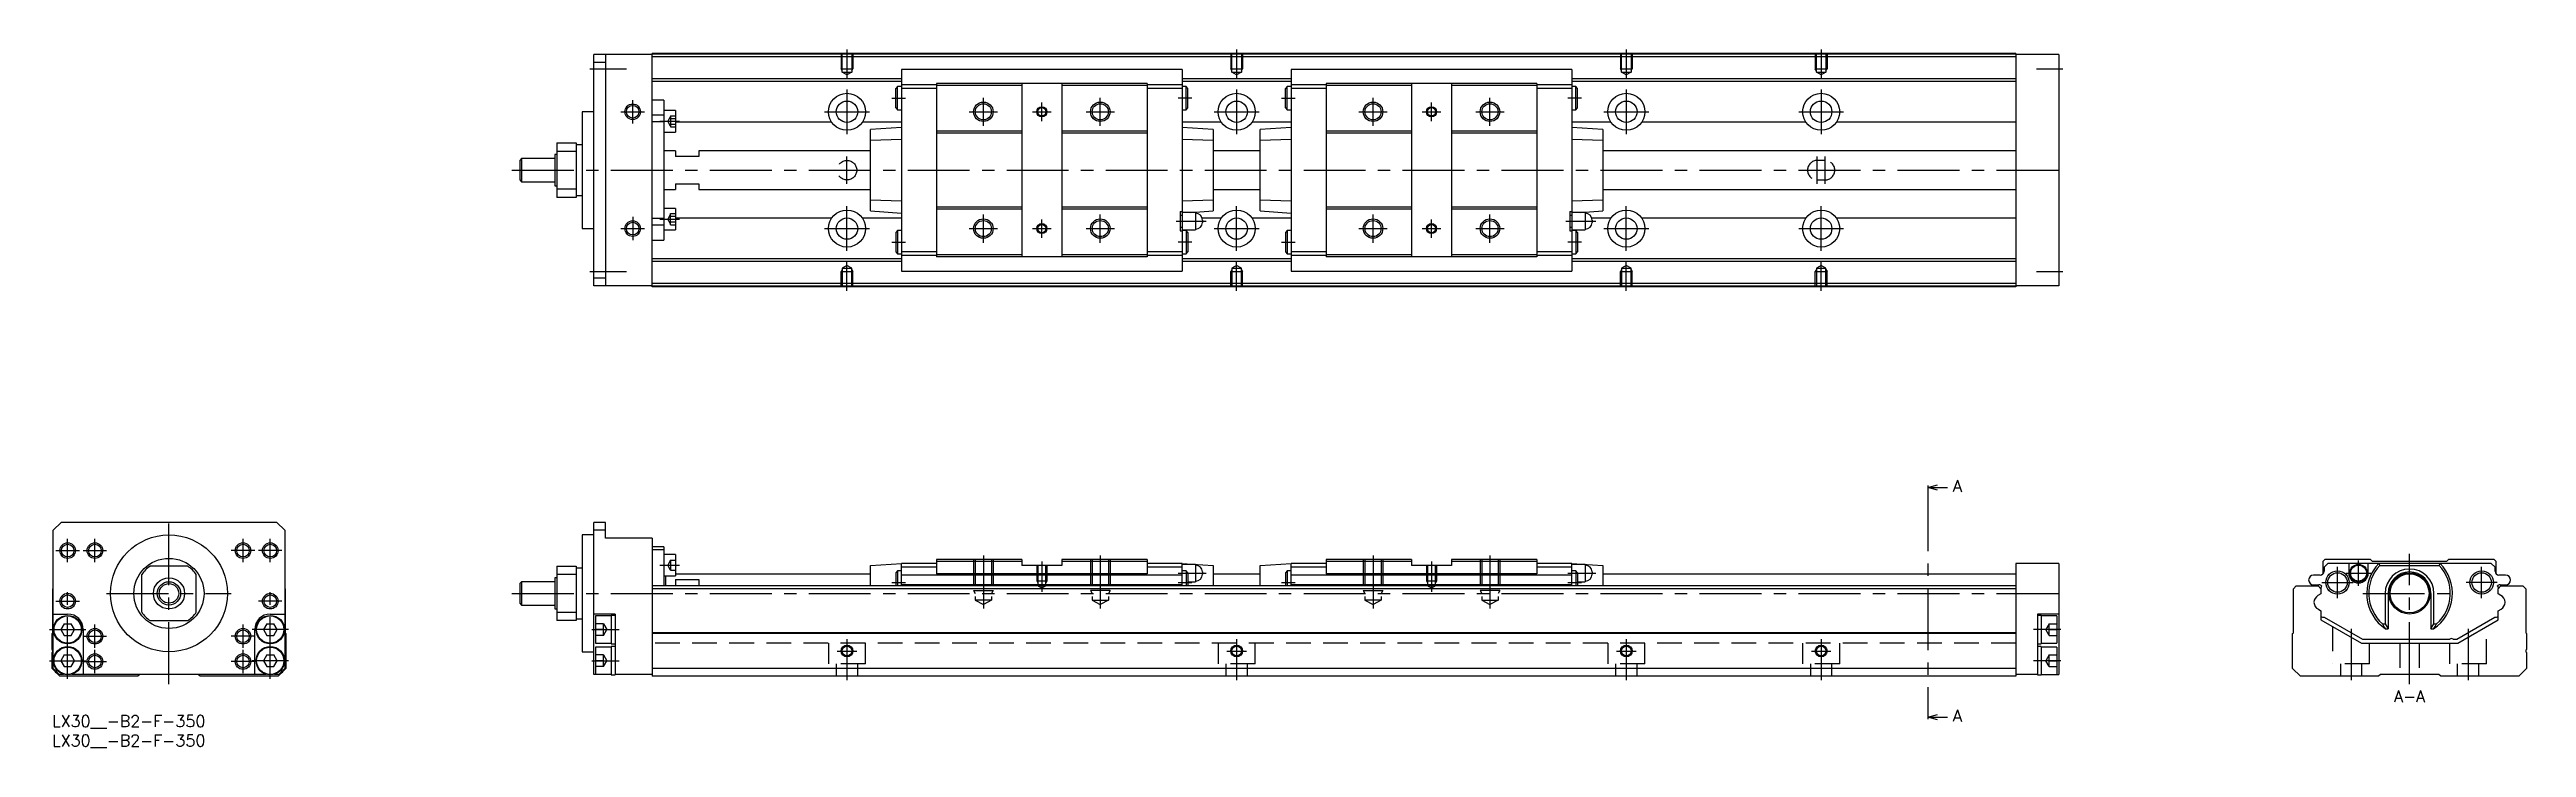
# Model space of a CAD drawing. Extents: x -1 to 635, y -8 to 171.
import ezdxf

# ---------------------------------------------------------------- set-up
doc = ezdxf.new("R2010")
doc.units = 0
doc.header["$LTSCALE"] = 0.5
doc.linetypes.add('CENTER', pattern=[50.8, 31.75, -6.35, 6.35, -6.35])
doc.linetypes.add('DASHED', pattern=[19.05, 12.7, -6.35])
for name, color, linetype in [('MSM_CENTER', 1, 'CENTER'), ('MSM_CONTINUOUS', 7, 'CONTINUOUS'), ('MSM_DASHED', 4, 'DASHED'), ('MSM_NARROW', 5, 'CONTINUOUS'), ('MSM_PART_NUMBER', 7, 'CONTINUOUS')]:
    doc.layers.add(name, color=color, linetype=linetype)
doc.styles.get("Standard").update_dxf_attribs({"font": 'txt.shx', "height": 3, "bigfont": 'bigfont.shx'})

# ---------------------------------------------------------------- blocks, each defined once
blk = doc.blocks.new('*U2')
at = {"layer": 'MSM_PART_NUMBER'}
blk.add_text('LX30__-B2-F-350', height=3, dxfattribs=at).set_placement((0, -3))
blk = doc.blocks.new('*U3')
at = {"layer": 'MSM_PART_NUMBER'}
blk.add_text('LX30__-B2-F-350', height=3, dxfattribs=at).set_placement((0, -8))

msp = doc.modelspace()

# ---------------------------------------------------------------- linework, layer by layer
at = {"layer": 'MSM_CENTER'}
for p, q in [((138, 166), (147.4, 166)), ((204, 171), (204, 163.49)), ((304, 171), (304, 163.49)), ((404, 171), (404, 163.49)), ((454, 171), (454, 163.49)), ((509.25, 166), (516, 166)), ((204, 160.75), (204, 149.25)), ((304, 160.75), (304, 149.25)), ((404, 160.75), (404, 149.25)), ((454, 160.75), (454, 149.25)), ((146, 155), (152, 155)), ((149, 152), (149, 158)), ((198.25, 155), (209.75, 155)), ((215.5, 158.5), (219, 158.5)), ((235.37, 155), (242.62, 155)), ((239, 151.37), (239, 158.62)), ((251.63, 155), (256.36, 155)), ((254, 152.63), (254, 157.36)), ((265.37, 155), (272.62, 155)), ((269, 151.37), (269, 158.62)), ((292.5, 158.5), (289, 158.5)), ((298.25, 155), (309.75, 155)), ((315.5, 158.5), (319, 158.5)), ((335.37, 155), (342.62, 155)), ((339, 151.37), (339, 158.62)), ((351.63, 155), (356.36, 155)), ((354, 152.63), (354, 157.36)), ((365.37, 155), (372.62, 155)), ((369, 151.37), (369, 158.62)), ((392.5, 158.5), (389, 158.5)), ((398.25, 155), (409.75, 155)), ((448.25, 155), (459.75, 155)), ((156, 152.55), (161, 152.55)), ((118, 140), (517, 140)), ((204, 136.5), (204, 143.5)), ((453, 136.5), (453, 143.5)), ((455, 136.5), (455, 143.5)), ((149, 128), (149, 122)), ((156, 127.44), (161, 127.44)), ((204, 119.25), (204, 130.75)), ((239, 121.37), (239, 128.62)), ((254, 122.63), (254, 127.36)), ((269, 121.37), (269, 128.62)), ((304, 119.25), (304, 130.75)), ((339, 121.37), (339, 128.62)), ((354, 122.63), (354, 127.36)), ((369, 121.37), (369, 128.62)), ((404, 119.25), (404, 130.75)), ((454, 119.25), (454, 130.75)), ((146, 125), (152, 125)), ((198.25, 125), (209.75, 125)), ((215.5, 121.5), (219, 121.5)), ((235.37, 125), (242.62, 125)), ((251.63, 125), (256.36, 125)), ((265.37, 125), (272.62, 125)), ((288.5, 126.9), (296.2, 126.9)), ((292.5, 121.5), (289, 121.5)), ((298.25, 125), (309.75, 125)), ((315.5, 121.5), (319, 121.5)), ((335.37, 125), (342.62, 125)), ((351.63, 125), (356.36, 125)), ((365.37, 125), (372.62, 125)), ((388.5, 126.9), (396.2, 126.9)), ((392.5, 121.5), (389, 121.5)), ((398.25, 125), (409.75, 125)), ((448.25, 125), (459.75, 125)), ((204, 109), (204, 116.51)), ((304, 109), (304, 116.51)), ((404, 109), (404, 116.51)), ((454, 109), (454, 116.51)), ((138, 114), (147.4, 114)), ((509.25, 114), (516, 114)), ((481.37, 58), (481.37, 0)), ((30, 8), (30, 51.5)), ((4, 39.3), (4, 45.3)), ((11, 39.3), (11, 45.3)), ((49, 39.3), (49, 45.3)), ((56, 39.3), (56, 45.3)), ((1, 42.3), (7, 42.3)), ((8, 42.3), (14, 42.3)), ((52, 42.3), (46, 42.3)), ((59, 42.3), (53, 42.3)), ((156, 38.55), (161, 38.55)), ((239, 41), (239, 27.41)), ((254, 39.5), (254, 31.69)), ((269, 41), (269, 27.41)), ((339, 41), (339, 27.41)), ((354, 39.5), (354, 31.69)), ((369, 41), (369, 27.41)), ((591.9, 33.25), (591.9, 39.75)), ((605, 8), (605, 41.5)), ((4, 9.35), (4, 32.3)), ((56, 9.35), (56, 32.3)), ((215.5, 34.1), (219, 34.1)), ((289, 36.5), (296.2, 36.5)), ((289, 34.1), (292.5, 34.1)), ((315.5, 34.1), (319, 34.1)), ((389, 36.5), (396.2, 36.5)), ((389, 34.1), (392.5, 34.1)), ((582.5, 34.1), (590.5, 34.1)), ((586.5, 30.1), (586.5, 38.1)), ((588.65, 36.5), (595.15, 36.5)), ((627.5, 34.1), (619.5, 34.1)), ((623.5, 30.1), (623.5, 38.1)), ((1, 29.3), (7, 29.3)), ((14, 31.3), (46, 31.3)), ((59, 29.3), (53, 29.3)), ((118, 31.3), (517, 31.3)), ((593, 31.3), (617, 31.3)), ((-0.65, 22), (8.65, 22)), ((8, 20.3), (14, 20.3)), ((11, 17.3), (11, 23.3)), ((52, 20.3), (46, 20.3)), ((49, 17.3), (49, 23.3)), ((60.65, 22), (51.35, 22)), ((138.5, 22), (145.5, 22)), ((204, 19.5), (204, 9)), ((304, 19.5), (304, 9)), ((404, 19.5), (404, 9)), ((454, 19.5), (454, 9)), ((515.5, 22), (508.5, 22)), ((590, 22.18), (590, 9)), ((620, 22.18), (620, 9)), ((-0.65, 14), (8.65, 14)), ((8, 13.8), (14, 13.8)), ((11, 10.8), (11, 16.8)), ((52, 13.8), (46, 13.8)), ((49, 10.8), (49, 16.8)), ((60.65, 14), (51.35, 14)), ((138.5, 14), (145.5, 14)), ((201.5, 16.5), (206.5, 16.5)), ((301.5, 16.5), (306.5, 16.5)), ((401.5, 16.5), (406.5, 16.5)), ((451.5, 16.5), (456.5, 16.5)), ((515.5, 14), (508.5, 14))]:
    msp.add_line(p, q, dxfattribs=at)
at = {"layer": 'MSM_CONTINUOUS'}
for p, q in [((154, 169.7), (139, 169.7)), ((139, 110.3), (139, 169.7)), ((142, 167.7), (139, 167.7)), ((142, 169.7), (142, 110.3)), ((504, 170), (154, 170)), ((154, 110), (154, 170)), ((504, 169.8), (154, 169.8)), ((504, 169.1), (154, 169.1)), ((290, 165.9), (218, 165.9)), ((218, 165.9), (218, 114.1)), ((290, 165.9), (290, 114.1)), ((390, 165.9), (318, 165.9)), ((318, 165.9), (318, 114.1)), ((390, 165.9), (390, 114.1)), ((504, 170), (504, 110)), ((515, 169.7), (504, 169.7)), ((515, 169.7), (515, 110.3)), ((218, 163.45), (154, 163.45)), ((218, 162.75), (154, 162.75)), ((217, 161.5), (216.5, 161)), ((216.5, 156), (216.5, 161)), ((218, 161.5), (217, 161.5)), ((217, 155.5), (217, 161.5)), ((227, 161.95), (218, 161.95)), ((227, 160.95), (218, 160.95)), ((281, 162.25), (227, 162.25)), ((227, 162.25), (227, 117.75)), ((248.9, 161.75), (227, 161.75)), ((248.9, 162.25), (248.9, 117.75)), ((259.1, 162.25), (259.1, 117.75)), ((281, 161.75), (259.1, 161.75)), ((281, 162.25), (281, 117.75)), ((290, 161.95), (281, 161.95)), ((290, 160.95), (281, 160.95)), ((318, 163.45), (290, 163.45)), ((318, 162.75), (290, 162.75)), ((291, 161.5), (290, 161.5)), ((291.5, 161), (291, 161.5)), ((291, 155.5), (291, 161.5)), ((291.5, 156), (291.5, 161)), ((317, 161.5), (316.5, 161)), ((316.5, 156), (316.5, 161)), ((318, 161.5), (317, 161.5)), ((317, 155.5), (317, 161.5)), ((327, 161.95), (318, 161.95)), ((327, 160.95), (318, 160.95)), ((381, 162.25), (327, 162.25)), ((327, 162.25), (327, 117.75)), ((348.9, 161.75), (327, 161.75)), ((348.9, 162.25), (348.9, 117.75)), ((359.1, 162.25), (359.1, 117.75)), ((381, 161.75), (359.1, 161.75)), ((381, 162.25), (381, 117.75)), ((390, 161.95), (381, 161.95)), ((390, 160.95), (381, 160.95)), ((504, 163.45), (390, 163.45)), ((504, 162.75), (390, 162.75)), ((391, 161.5), (390, 161.5)), ((391.5, 161), (391, 161.5)), ((391, 155.5), (391, 161.5)), ((391.5, 156), (391.5, 161)), ((136, 155), (136, 125)), ((139, 155), (136, 155)), ((157, 158), (154, 158)), ((157, 154.13), (154, 154.13)), ((157, 158), (157, 122)), ((160, 155.3), (157, 155.3)), ((160, 155.3), (160, 149.8)), ((216.5, 156), (217, 155.5)), ((217, 155.5), (218, 155.5)), ((290, 155.5), (291, 155.5)), ((291, 155.5), (291.5, 156)), ((316.5, 156), (317, 155.5)), ((317, 155.5), (318, 155.5)), ((390, 155.5), (391, 155.5)), ((391, 155.5), (391.5, 156)), ((129.5, 147), (134.5, 147)), ((129.5, 147), (129.5, 133)), ((134.5, 147), (134.5, 133)), ((136, 146.5), (134.5, 146.5)), ((157, 152.38), (154, 152.38)), ((157, 149.8), (160, 149.8)), ((200.05, 152.36), (160, 152.36)), ((218, 152.36), (207.95, 152.36)), ((218, 151), (210, 150.47)), ((210, 129.53), (210, 150.47)), ((218, 147.86), (210, 147.6)), ((248.9, 150), (227, 150)), ((248.9, 149.5), (227, 149.5)), ((281, 150), (259.1, 150)), ((281, 149.5), (259.1, 149.5)), ((300.05, 152.36), (290, 152.36)), ((298, 150.47), (290, 151)), ((298, 147.6), (290, 147.86)), ((298, 150.47), (298, 129.53)), ((318, 152.36), (307.95, 152.36)), ((318, 151), (310, 150.47)), ((310, 129.53), (310, 150.47)), ((318, 147.86), (310, 147.6)), ((348.9, 150), (327, 150)), ((348.9, 149.5), (327, 149.5)), ((381, 150), (359.1, 150)), ((381, 149.5), (359.1, 149.5)), ((400.05, 152.36), (390, 152.36)), ((398, 150.47), (390, 151)), ((398, 147.6), (390, 147.86)), ((398, 150.47), (398, 129.53)), ((450.05, 152.36), (407.95, 152.36)), ((504, 152.36), (457.95, 152.36)), ((120.5, 143), (120, 142.5)), ((120, 142.5), (120, 137.5)), ((120.5, 143), (120.5, 137)), ((129, 143), (120.5, 143)), ((129, 144), (129, 136)), ((129.5, 144), (129, 144)), ((134.5, 144.82), (129.5, 144.82)), ((160, 145), (157, 145)), ((160, 145), (160, 143.5)), ((166, 143.5), (160, 143.5)), ((166, 145), (166, 143.5)), ((210, 145), (166, 145)), ((310, 145), (298, 145)), ((504, 145), (398, 145)), ((120, 137.5), (120.5, 137)), ((120.5, 137), (129, 137)), ((129, 136), (129.5, 136)), ((129.5, 135.18), (134.5, 135.18)), ((134.5, 133.5), (136, 133.5)), ((157, 135), (160, 135)), ((160, 136.5), (166, 136.5)), ((160, 136.5), (160, 135)), ((166, 136.5), (166, 135)), ((166, 135), (210, 135)), ((298, 135), (310, 135)), ((398, 135), (504, 135)), ((134.5, 133), (129.5, 133)), ((157, 127.62), (154, 127.62)), ((160, 130.19), (157, 130.19)), ((160, 130.19), (160, 124.69)), ((200.05, 127.64), (160, 127.64)), ((218, 127.64), (207.95, 127.64)), ((210, 132.4), (218, 132.14)), ((210, 129.53), (218, 129)), ((248.9, 130.5), (227, 130.5)), ((248.9, 130), (227, 130)), ((281, 130.5), (259.1, 130.5)), ((281, 130), (259.1, 130)), ((289.5, 129.4), (289.5, 124.4)), ((289.5, 129.4), (290, 129.4)), ((290, 128.4), (289.5, 128.4)), ((290, 132.14), (298, 132.4)), ((293.45, 129.15), (290, 129.15)), ((292.26, 129.15), (298, 129.53)), ((293.45, 129.15), (293.45, 124.65)), ((300.05, 127.64), (295.14, 127.64)), ((295.2, 127.2), (295.2, 126.6)), ((318, 127.64), (307.95, 127.64)), ((310, 132.4), (318, 132.14)), ((310, 129.53), (318, 129)), ((348.9, 130.5), (327, 130.5)), ((348.9, 130), (327, 130)), ((381, 130.5), (359.1, 130.5)), ((381, 130), (359.1, 130)), ((389.5, 129.4), (389.5, 124.4)), ((389.5, 129.4), (390, 129.4)), ((390, 128.4), (389.5, 128.4)), ((390, 132.14), (398, 132.4)), ((393.45, 129.15), (390, 129.15)), ((392.26, 129.15), (398, 129.53)), ((393.45, 129.15), (393.45, 124.65)), ((400.05, 127.64), (395.14, 127.64)), ((395.2, 127.2), (395.2, 126.6)), ((450.05, 127.64), (407.95, 127.64)), ((504, 127.64), (457.95, 127.64)), ((136, 125), (139, 125)), ((157, 125.87), (154, 125.87)), ((154, 122), (157, 122)), ((157, 124.69), (160, 124.69)), ((217, 124.5), (216.5, 124)), ((216.5, 124), (216.5, 119)), ((217, 124.5), (217, 118.5)), ((218, 124.5), (217, 124.5)), ((289.5, 125.4), (290, 125.4)), ((289.5, 124.4), (290, 124.4)), ((290, 124.65), (293.45, 124.65)), ((291, 124.5), (290, 124.5)), ((291, 124.5), (291, 118.5)), ((291.5, 124), (291, 124.5)), ((291.5, 124), (291.5, 119)), ((317, 124.5), (316.5, 124)), ((316.5, 124), (316.5, 119)), ((317, 124.5), (317, 118.5)), ((318, 124.5), (317, 124.5)), ((389.5, 125.4), (390, 125.4)), ((389.5, 124.4), (390, 124.4)), ((390, 124.65), (393.45, 124.65)), ((391, 124.5), (390, 124.5)), ((391, 124.5), (391, 118.5)), ((391.5, 124), (391, 124.5)), ((391.5, 124), (391.5, 119)), ((218, 117.25), (154, 117.25)), ((218, 116.55), (154, 116.55)), ((216.5, 119), (217, 118.5)), ((217, 118.5), (218, 118.5)), ((227, 119.05), (218, 119.05)), ((227, 118.05), (218, 118.05)), ((248.9, 118.25), (227, 118.25)), ((281, 117.75), (227, 117.75)), ((281, 118.25), (259.1, 118.25)), ((290, 119.05), (281, 119.05)), ((290, 118.05), (281, 118.05)), ((290, 118.5), (291, 118.5)), ((318, 117.25), (290, 117.25)), ((318, 116.55), (290, 116.55)), ((291, 118.5), (291.5, 119)), ((316.5, 119), (317, 118.5)), ((317, 118.5), (318, 118.5)), ((327, 119.05), (318, 119.05)), ((327, 118.05), (318, 118.05)), ((348.9, 118.25), (327, 118.25)), ((381, 117.75), (327, 117.75)), ((381, 118.25), (359.1, 118.25)), ((390, 119.05), (381, 119.05)), ((390, 118.05), (381, 118.05)), ((390, 118.5), (391, 118.5)), ((504, 117.25), (390, 117.25)), ((504, 116.55), (390, 116.55)), ((391, 118.5), (391.5, 119)), ((142, 112.3), (139, 112.3)), ((154, 110.3), (139, 110.3)), ((504, 110.9), (154, 110.9)), ((504, 110.2), (154, 110.2)), ((504, 110), (154, 110)), ((218, 114.1), (290, 114.1)), ((318, 114.1), (390, 114.1)), ((515, 110.3), (504, 110.3)), ((481.37, 58.5), (483.88, 59.17)), ((481.37, 59), (481.37, 58)), ((483.88, 57.83), (481.37, 58.5)), ((481.37, 58.5), (486.38, 58.5)), ((2.3, 49.5), (0.3, 47.5)), ((0.3, 12), (0.3, 47.5)), ((57.7, 49.5), (2.3, 49.5)), ((59.7, 47.5), (57.7, 49.5)), ((59.7, 47.5), (59.7, 12)), ((139, 46.3), (136, 46.3)), ((136, 46.3), (136, 16.3)), ((139, 10.5), (139, 49.5)), ((142, 49.5), (139, 49.5)), ((142, 47.5), (139, 47.5)), ((142, 45.5), (142, 49.5)), ((154, 45.5), (142, 45.5)), ((154, 45.5), (154, 10)), ((34.82, 38.3), (25.18, 38.3)), ((129.5, 38.3), (134.5, 38.3)), ((129.5, 38.3), (129.5, 24.3)), ((134.5, 38.3), (134.5, 24.3)), ((157, 43.3), (154, 43.3)), ((157, 42.45), (154, 42.45)), ((157, 43.3), (157, 33.2)), ((160, 41.3), (157, 41.3)), ((160, 41.3), (160, 35.8)), ((210, 38.5), (218, 39)), ((210, 33.2), (210, 38.5)), ((227, 39), (218, 39)), ((218, 33.2), (218, 39)), ((227, 40), (227, 36.29)), ((248.9, 40), (227, 40)), ((248.9, 39.5), (227, 39.5)), ((248.9, 40), (248.9, 38.5)), ((259.1, 38.5), (248.9, 38.5)), ((281, 40), (259.1, 40)), ((259.1, 40), (259.1, 38.5)), ((281, 39.5), (259.1, 39.5)), ((281, 40), (281, 36.29)), ((290, 39), (281, 39)), ((290, 39), (298, 38.5)), ((290, 33.2), (290, 39)), ((293.45, 38.75), (290, 38.75)), ((293.45, 38.75), (293.45, 34.25)), ((298, 38.5), (298, 33.2)), ((310, 38.5), (318, 39)), ((310, 33.2), (310, 38.5)), ((327, 39), (318, 39)), ((318, 33.2), (318, 39)), ((327, 40), (327, 36.29)), ((348.9, 40), (327, 40)), ((348.9, 39.5), (327, 39.5)), ((348.9, 40), (348.9, 38.5)), ((359.1, 38.5), (348.9, 38.5)), ((381, 40), (359.1, 40)), ((359.1, 40), (359.1, 38.5)), ((381, 39.5), (359.1, 39.5)), ((381, 40), (381, 36.29)), ((390, 39), (381, 39)), ((390, 39), (398, 38.5)), ((390, 33.2), (390, 39)), ((393.45, 38.75), (390, 38.75)), ((393.45, 38.75), (393.45, 34.25)), ((398, 38.5), (398, 33.2)), ((504, 39), (504, 10)), ((515, 39), (504, 39)), ((515, 39), (515, 10.5)), ((583.25, 40), (582.75, 39.5)), ((582.75, 39.5), (582.75, 36.29)), ((584.05, 39), (583.05, 38)), ((595, 40), (583.25, 40)), ((625.95, 39), (584.05, 39)), ((589.4, 39), (589.4, 36.5)), ((594.4, 36.5), (594.4, 39)), ((595.5, 39.5), (595, 40)), ((614.5, 39.5), (595.5, 39.5)), ((597.14, 39), (597.4, 38.5)), ((597.4, 38.5), (612.6, 38.5)), ((612.6, 38.5), (612.86, 39)), ((615, 40), (614.5, 39.5)), ((626.75, 40), (615, 40)), ((626.95, 38), (625.95, 39)), ((627.25, 39.5), (626.75, 40)), ((627.25, 36.29), (627.25, 39.5)), ((0.2, 32.5), (0.3, 32.6)), ((0.2, 21.2), (0.2, 32.5)), ((23, 26.48), (23, 36.12)), ((37, 26.48), (37, 36.12)), ((59.7, 32.6), (59.8, 32.5)), ((59.8, 32.5), (59.8, 21.2)), ((120.5, 34.3), (120, 33.8)), ((120, 33.8), (120, 28.8)), ((129, 34.3), (120.5, 34.3)), ((120.5, 34.3), (120.5, 28.3)), ((129.5, 35.3), (129, 35.3)), ((129, 35.3), (129, 27.3)), ((134.5, 36.12), (129.5, 36.12)), ((136, 37.8), (134.5, 37.8)), ((504, 33.2), (154, 33.2)), ((504, 32.5), (154, 32.5)), ((157, 35.8), (160, 35.8)), ((157.5, 33.2), (157.5, 35.8)), ((160, 36.3), (210, 36.3)), ((160, 34.87), (166, 34.87)), ((160, 34.87), (160, 33.2)), ((166, 34.87), (166, 33.2)), ((217, 37.1), (216.5, 36.6)), ((216.5, 36.6), (216.5, 33.2)), ((218, 37.1), (217, 37.1)), ((217, 37.1), (217, 33.2)), ((227, 38), (218, 38)), ((290, 36), (218, 36)), ((290, 33.5), (218, 33.5)), ((281, 36.29), (227, 36.29)), ((290, 38), (281, 38)), ((291, 37.1), (290, 37.1)), ((291.5, 36.6), (291, 37.1)), ((291, 37.1), (291, 33.2)), ((291.5, 36.6), (291.5, 33.2)), ((291.5, 34.25), (293.45, 34.25)), ((295.2, 36.8), (295.2, 36.2)), ((298, 36.3), (310, 36.3)), ((317, 37.1), (316.5, 36.6)), ((316.5, 36.6), (316.5, 33.2)), ((318, 37.1), (317, 37.1)), ((317, 37.1), (317, 33.2)), ((327, 38), (318, 38)), ((390, 36), (318, 36)), ((390, 33.5), (318, 33.5)), ((381, 36.29), (327, 36.29)), ((390, 38), (381, 38)), ((391, 37.1), (390, 37.1)), ((391.5, 36.6), (391, 37.1)), ((391, 37.1), (391, 33.2)), ((391.5, 36.6), (391.5, 33.2)), ((391.5, 34.25), (393.45, 34.25)), ((395.2, 36.8), (395.2, 36.2)), ((398, 36.3), (504, 36.3)), ((575.2, 32.5), (575.9, 33.2)), ((575.2, 21.2), (575.2, 32.5)), ((575.9, 33.2), (581.55, 33.2)), ((582.05, 36), (580.35, 36)), ((580.35, 33.5), (581.75, 33.5)), ((581.55, 33.2), (582.25, 32.5)), ((582.2, 32.7), (582.2, 32.55)), ((582.25, 32.5), (582.25, 31.15)), ((583.05, 38), (583.05, 37)), ((626.95, 37), (626.95, 38)), ((627.75, 32.5), (628.45, 33.2)), ((627.75, 32.5), (627.8, 32.55)), ((627.75, 31.15), (627.75, 32.5)), ((627.75, 31.15), (627.75, 32.5)), ((627.8, 32.55), (627.8, 32.7)), ((629.65, 36), (627.95, 36)), ((628.25, 33.5), (629.65, 33.5)), ((628.45, 33.2), (634.1, 33.2)), ((634.1, 33.2), (634.8, 32.5)), ((634.8, 32.5), (634.8, 21.2)), ((0.3, 26), (4, 26)), ((56, 26), (59.7, 26)), ((120, 28.8), (120.5, 28.3)), ((120.5, 28.3), (129, 28.3)), ((129, 27.3), (129.5, 27.3)), ((129.5, 26.48), (134.5, 26.48)), ((144.5, 26), (139, 26)), ((143.5, 25.5), (139.5, 25.5)), ((139.5, 25.5), (139.5, 18.5)), ((144.5, 25.65), (143.5, 25.65)), ((143.5, 25.65), (143.5, 18.35)), ((144.5, 26), (144.5, 10.35)), ((515, 26), (509.5, 26)), ((509.5, 26), (509.5, 10.35)), ((510.5, 25.65), (509.5, 25.65)), ((510.5, 25.65), (510.5, 18.35)), ((514.5, 25.5), (510.5, 25.5)), ((514.5, 25.5), (514.5, 18.5)), ((582.25, 31.15), (581.5, 30.72)), ((581.6, 27.22), (582.25, 26.85)), ((582.25, 26.85), (582.25, 24.5)), ((598.74, 31.3), (598.74, 23.45)), ((599.5, 31.3), (599.5, 22.2)), ((610.5, 31.3), (610.5, 22.2)), ((611.26, 23.45), (611.26, 31.3)), ((628.4, 30.78), (627.75, 31.15)), ((628.4, 30.78), (627.75, 31.15)), ((627.75, 26.85), (628.5, 27.28)), ((627.75, 26.85), (628.5, 27.28)), ((627.75, 25.45), (627.75, 26.85)), ((627.75, 24.5), (627.75, 26.85)), ((0, 21), (0.2, 21.2)), ((0, 16.9), (0, 21)), ((3.13, 23.5), (2.27, 22)), ((2.27, 22), (3.13, 20.5)), ((3.13, 23.5), (4.87, 23.5)), ((3.13, 20.5), (4.87, 20.5)), ((5.73, 22), (4.87, 23.5)), ((4.87, 20.5), (5.73, 22)), ((8, 22), (8, 10.5)), ((25.18, 24.3), (34.82, 24.3)), ((52, 10.5), (52, 22)), ((55.13, 23.5), (54.27, 22)), ((54.27, 22), (55.13, 20.5)), ((55.13, 23.5), (56.87, 23.5)), ((55.13, 20.5), (56.87, 20.5)), ((57.73, 22), (56.87, 23.5)), ((56.87, 20.5), (57.73, 22)), ((59.8, 21.2), (60, 21)), ((60, 21), (60, 12)), ((134.5, 24.3), (129.5, 24.3)), ((134.5, 24.8), (136, 24.8)), ((504, 21.2), (154, 21.2)), ((504, 21), (154, 21)), ((575, 21), (575.2, 21.2)), ((575, 12), (575, 21)), ((582.25, 24.5), (592.64, 18.5)), ((582.7, 25.16), (583.1, 25.16)), ((583.1, 25.16), (592.91, 19.5)), ((592.91, 19.5), (615.35, 19.5)), ((598.07, 23.45), (598.74, 23.45)), ((598.74, 23.45), (599.5, 22.2)), ((598.82, 22.2), (599.5, 22.2)), ((610.5, 22.2), (611.26, 23.45)), ((610.5, 22.2), (611.18, 22.2)), ((611.26, 23.45), (611.93, 23.45)), ((616.15, 19.5), (617.09, 19.5)), ((617.09, 19.5), (626.9, 25.16)), ((617.36, 18.5), (627.75, 24.5)), ((626.9, 25.16), (627.3, 25.16)), ((634.8, 21.2), (635, 21)), ((635, 21), (635, 16.9)), ((0, 12), (0, 16.1)), ((3.13, 15.5), (2.27, 14)), ((2.27, 14), (3.13, 12.5)), ((3.13, 15.5), (4.87, 15.5)), ((5.73, 14), (4.87, 15.5)), ((4.87, 12.5), (5.73, 14)), ((55.13, 15.5), (54.27, 14)), ((54.27, 14), (55.13, 12.5)), ((55.13, 15.5), (56.87, 15.5)), ((57.73, 14), (56.87, 15.5)), ((56.87, 12.5), (57.73, 14)), ((136, 16.3), (139, 16.3)), ((139.5, 18.5), (143.5, 18.5)), ((143.5, 17.5), (139.5, 17.5)), ((139.5, 17.5), (139.5, 10.5)), ((143.5, 18.35), (144.5, 18.35)), ((144.5, 17.65), (143.5, 17.65)), ((143.5, 17.65), (143.5, 10.35)), ((509.5, 18.35), (510.5, 18.35)), ((510.5, 17.65), (509.5, 17.65)), ((510.5, 18.5), (514.5, 18.5)), ((510.5, 17.65), (510.5, 10.35)), ((514.5, 17.5), (510.5, 17.5)), ((514.5, 17.5), (514.5, 10.5)), ((592.64, 18.5), (617.36, 18.5)), ((635, 16.1), (635, 12)), ((2, 10), (0, 12)), ((1.8, 10.5), (0.3, 12)), ((2.96, 10.5), (1.8, 10.5)), ((22, 10), (2, 10)), ((3.13, 12.5), (4.87, 12.5)), ((54.96, 10.5), (5.04, 10.5)), ((22.5, 10.5), (22, 10)), ((38, 10), (37.5, 10.5)), ((58, 10), (38, 10)), ((55.13, 12.5), (56.87, 12.5)), ((58.2, 10.5), (57.04, 10.5)), ((60, 12), (58, 10)), ((59.7, 12), (58.2, 10.5)), ((143.5, 10.5), (139, 10.5)), ((143.5, 10.35), (144.5, 10.35)), ((154, 10.5), (144.5, 10.5)), ((504, 12), (154, 12)), ((504, 10), (154, 10)), ((509.5, 10.5), (504, 10.5)), ((509.5, 10.35), (510.5, 10.35)), ((510.5, 10.5), (515, 10.5)), ((577, 10), (575, 12)), ((597, 10), (577, 10)), ((597.5, 10.5), (597, 10)), ((612.5, 10.5), (597.5, 10.5)), ((613, 10), (612.5, 10.5)), ((633, 10), (613, 10)), ((635, 12), (633, 10)), ((481.37, -0.5), (483.88, 0.17)), ((481.37, 0), (481.37, -1)), ((483.88, -1.17), (481.37, -0.5)), ((481.37, -0.5), (486.38, -0.5))]:
    msp.add_line(p, q, dxfattribs=at)
for centre, radius in [((204, 155), 4.75), ((304, 155), 4.75), ((404, 155), 4.75), ((454, 155), 4.75), ((149, 155), 1.62), ((204, 155), 2.75), ((239, 155), 2.07), ((254, 155), 1.06), ((269, 155), 2.07), ((304, 155), 2.75), ((339, 155), 2.07), ((354, 155), 1.06), ((369, 155), 2.07), ((404, 155), 2.75), ((454, 155), 2.75), ((204, 125), 4.75), ((204, 125), 2.75), ((304, 125), 4.75), ((304, 125), 2.75), ((404, 125), 4.75), ((404, 125), 2.75), ((454, 125), 4.75), ((454, 125), 2.75), ((149, 125), 1.62), ((239, 125), 2.07), ((254, 125), 1.06), ((269, 125), 2.07), ((339, 125), 2.07), ((354, 125), 1.06), ((369, 125), 2.07), ((30, 31.3), 15), ((4, 42.3), 1.62), ((11, 42.3), 1.62), ((30, 31.3), 9), ((49, 42.3), 1.62), ((56, 42.3), 1.62), ((591.9, 36.5), 2.25), ((591.9, 36.5), 2.05), ((30, 31.3), 4), ((30, 31.3), 3), ((30, 31.3), 2.5), ((586.5, 34.1), 3), ((586.5, 34.1), 2.5), ((605, 31.3), 5.3), ((605, 31.3), 5), ((623.5, 34.1), 3), ((623.5, 34.1), 2.5), ((4, 22), 3.65), ((4, 22), 3.5), ((4, 29.3), 1.62), ((56, 22), 3.65), ((56, 22), 3.5), ((56, 29.3), 1.62), ((11, 20.3), 1.62), ((49, 20.3), 1.62), ((4, 14), 3.65), ((4, 14), 3.5), ((11, 13.8), 1.62), ((49, 13.8), 1.62), ((56, 14), 3.65), ((56, 14), 3.5), ((204, 16.5), 1.23), ((304, 16.5), 1.23), ((404, 16.5), 1.23), ((454, 16.5), 1.23)]:
    msp.add_circle(centre, radius, dxfattribs=at)
for centre, radius, start, end in [((293.45, 127.2), 1.75, 0, 90), ((393.45, 127.2), 1.75, 0, 90), ((293.45, 126.6), 1.75, 270, 0), ((393.45, 126.6), 1.75, 270, 0), ((30, 31.3), 8.5, 124.56032, 145.43968), ((30, 31.3), 8.5, 34.56032, 55.43968), ((293.45, 36.8), 1.75, 0, 90), ((393.45, 36.8), 1.75, 0, 90), ((605, 31.3), 11, 135.573, 235.81959), ((605, 31.3), 10.47, 136.57129, 228.55525), ((605, 31.3), 11, 304.18041, 44.427), ((605, 31.3), 10.47, 311.44475, 43.42871), ((293.45, 36.2), 1.75, 270, 0), ((393.45, 36.2), 1.75, 270, 0), ((580.35, 34.75), 1.25, 90, 270), ((581.75, 32.5), 1, 41.23398, 90), ((582.05, 37), 1, 270, 0), ((582.7, 32.7), 0.5, 113.32535, 180), ((591.9, 36.5), 2.5, 180, 0), ((605, 31.3), 6.26, 0, 180), ((605, 31.3), 5.5, 0, 180), ((627.95, 37), 1, 180, 270), ((628.25, 32.5), 1, 90, 138.76602), ((627.3, 32.7), 0.5, 0, 66.67465), ((629.65, 34.75), 1.25, 270, 90), ((4, 22), 4, 0, 90), ((30, 31.3), 8.5, 214.56032, 235.43968), ((30, 31.3), 8.5, 304.56032, 325.43968), ((56, 22), 4, 90, 180), ((582.65, 28.85), 2.2, 121.45533, 176.01903), ((582.65, 29.15), 2.2, 183.98097, 241.45517), ((582.7, 25.66), 0.5, 205.84193, 270), ((627.3, 25.66), 0.5, 270, 334.15807), ((627.35, 28.85), 2.2, 3.98097, 61.45517), ((627.35, 29.15), 2.2, 301.45533, 356.01903), ((627.35, 29.15), 2.2, 301.45533, 356.01903), ((606, 27.35), 8.83, 206.14749, 215.62533), ((604, 27.35), 8.84, 324.37545, 333.85173), ((615.75, 19.2), 0.5, 36.8699, 143.1301), ((-0.3, 16.5), 0.5, 306.8699, 53.1301), ((635.3, 16.5), 0.5, 126.8699, 233.1301), ((2.3, 12.5), 2, 216.8699, 233.1301), ((57.7, 12.5), 2, 306.8699, 323.1301)]:
    msp.add_arc(centre, radius, start, end, dxfattribs=at)
at = {"layer": 'MSM_DASHED'}
for p, q in [((202.5, 170), (202.5, 166)), ((202.77, 165.53), (202.5, 166)), ((202.5, 166), (205.5, 166)), ((202.77, 165.2), (202.77, 170)), ((205.23, 170), (205.23, 165.2)), ((205.23, 165.53), (205.5, 166)), ((205.5, 170), (205.5, 166)), ((302.5, 170), (302.5, 166)), ((302.77, 165.53), (302.5, 166)), ((302.5, 166), (305.5, 166)), ((302.77, 165.2), (302.77, 170)), ((305.23, 170), (305.23, 165.2)), ((305.23, 165.53), (305.5, 166)), ((305.5, 170), (305.5, 166)), ((402.5, 170), (402.5, 166)), ((402.77, 165.53), (402.5, 166)), ((402.5, 166), (405.5, 166)), ((402.77, 165.2), (402.77, 170)), ((405.23, 170), (405.23, 165.2)), ((405.23, 165.53), (405.5, 166)), ((405.5, 170), (405.5, 166)), ((452.5, 170), (452.5, 166)), ((452.77, 165.53), (452.5, 166)), ((452.5, 166), (455.5, 166)), ((452.77, 165.2), (452.77, 170)), ((455.23, 170), (455.23, 165.2)), ((455.23, 165.53), (455.5, 166)), ((455.5, 170), (455.5, 166)), ((202.77, 165.2), (205.23, 165.2)), ((204, 164.49), (202.77, 165.2)), ((205.23, 165.2), (204, 164.49)), ((302.77, 165.2), (305.23, 165.2)), ((304, 164.49), (302.77, 165.2)), ((305.23, 165.2), (304, 164.49)), ((402.77, 165.2), (405.23, 165.2)), ((404, 164.49), (402.77, 165.2)), ((405.23, 165.2), (404, 164.49)), ((452.77, 165.2), (455.23, 165.2)), ((454, 164.49), (452.77, 165.2)), ((455.23, 165.2), (454, 164.49)), ((158.7, 153.8), (157.98, 152.55)), ((158.7, 154), (160, 154)), ((158.7, 154), (158.7, 151.11)), ((158.7, 153.28), (160, 153.28)), ((158.7, 151.3), (157.98, 152.55)), ((158.7, 151.83), (160, 151.83)), ((158.7, 151.11), (160, 151.11)), ((455, 142.5), (453, 142.5)), ((453, 137.5), (455, 137.5)), ((158.7, 128.69), (157.98, 127.44)), ((158.7, 126.19), (157.98, 127.44)), ((158.7, 128.89), (160, 128.89)), ((158.7, 126), (158.7, 128.89)), ((158.7, 128.17), (160, 128.17)), ((158.7, 126.72), (160, 126.72)), ((158.7, 126), (160, 126)), ((202.77, 114.47), (202.5, 114)), ((204, 115.51), (202.77, 114.8)), ((202.77, 114.8), (202.77, 110)), ((202.77, 114.8), (205.23, 114.8)), ((205.23, 114.8), (204, 115.51)), ((205.23, 110), (205.23, 114.8)), ((205.23, 114.47), (205.5, 114)), ((302.77, 114.47), (302.5, 114)), ((304, 115.51), (302.77, 114.8)), ((302.77, 114.8), (302.77, 110)), ((302.77, 114.8), (305.23, 114.8)), ((305.23, 114.8), (304, 115.51)), ((305.23, 110), (305.23, 114.8)), ((305.23, 114.47), (305.5, 114)), ((402.77, 114.47), (402.5, 114)), ((404, 115.51), (402.77, 114.8)), ((402.77, 114.8), (402.77, 110)), ((402.77, 114.8), (405.23, 114.8)), ((405.23, 114.8), (404, 115.51)), ((405.23, 110), (405.23, 114.8)), ((405.23, 114.47), (405.5, 114)), ((452.77, 114.47), (452.5, 114)), ((454, 115.51), (452.77, 114.8)), ((452.77, 114.8), (452.77, 110)), ((452.77, 114.8), (455.23, 114.8)), ((455.23, 114.8), (454, 115.51)), ((455.23, 110), (455.23, 114.8)), ((455.23, 114.47), (455.5, 114)), ((202.5, 110), (202.5, 114)), ((202.5, 114), (205.5, 114)), ((205.5, 110), (205.5, 114)), ((302.5, 110), (302.5, 114)), ((302.5, 114), (305.5, 114)), ((305.5, 110), (305.5, 114)), ((402.5, 110), (402.5, 114)), ((402.5, 114), (405.5, 114)), ((405.5, 110), (405.5, 114)), ((452.5, 110), (452.5, 114)), ((452.5, 114), (455.5, 114)), ((455.5, 110), (455.5, 114)), ((158.7, 39.8), (157.98, 38.55)), ((158.7, 37.3), (157.98, 38.55)), ((158.7, 39.8), (160, 39.8)), ((158.7, 39.8), (158.7, 37.3)), ((158.7, 38.55), (160, 38.55)), ((236.5, 40), (236.5, 32)), ((236.93, 40), (236.93, 29.6)), ((241.07, 40), (241.07, 29.6)), ((241.5, 40), (241.5, 32)), ((252.7, 38.5), (252.7, 34.5)), ((252.94, 38.5), (252.94, 33.3)), ((255.06, 33.3), (255.06, 38.5)), ((255.3, 38.5), (255.3, 34.5)), ((266.5, 40), (266.5, 32)), ((266.93, 40), (266.93, 29.6)), ((271.07, 40), (271.07, 29.6)), ((271.5, 40), (271.5, 32)), ((336.5, 40), (336.5, 32)), ((336.93, 40), (336.93, 29.6)), ((341.07, 40), (341.07, 29.6)), ((341.5, 40), (341.5, 32)), ((352.7, 38.5), (352.7, 34.5)), ((352.94, 38.5), (352.94, 33.3)), ((355.06, 33.3), (355.06, 38.5)), ((355.3, 38.5), (355.3, 34.5)), ((366.5, 40), (366.5, 32)), ((366.93, 40), (366.93, 29.6)), ((371.07, 40), (371.07, 29.6)), ((371.5, 40), (371.5, 32)), ((158.7, 37.3), (160, 37.3)), ((236.5, 32), (236.93, 31.25)), ((236.5, 32), (241.5, 32)), ((241.5, 32), (241.07, 31.25)), ((252.7, 34.5), (252.94, 34.08)), ((252.7, 34.5), (255.3, 34.5)), ((255.06, 33.3), (252.94, 33.3)), ((252.94, 33.3), (254, 32.69)), ((254, 32.69), (255.06, 33.3)), ((255.3, 34.5), (255.06, 34.08)), ((271.5, 32), (266.5, 32)), ((266.5, 32), (266.93, 31.25)), ((271.5, 32), (271.07, 31.25)), ((336.5, 32), (336.93, 31.25)), ((336.5, 32), (341.5, 32)), ((341.5, 32), (341.07, 31.25)), ((352.7, 34.5), (352.94, 34.08)), ((352.7, 34.5), (355.3, 34.5)), ((355.06, 33.3), (352.94, 33.3)), ((352.94, 33.3), (354, 32.69)), ((354, 32.69), (355.06, 33.3)), ((355.3, 34.5), (355.06, 34.08)), ((371.5, 32), (366.5, 32)), ((366.5, 32), (366.93, 31.25)), ((371.5, 32), (371.07, 31.25)), ((241.07, 29.6), (236.93, 29.6)), ((236.93, 29.6), (239, 28.41)), ((241.07, 29.6), (239, 28.41)), ((266.93, 29.6), (271.07, 29.6)), ((266.93, 29.6), (269, 28.41)), ((271.07, 29.6), (269, 28.41)), ((341.07, 29.6), (336.93, 29.6)), ((336.93, 29.6), (339, 28.41)), ((341.07, 29.6), (339, 28.41)), ((366.93, 29.6), (371.07, 29.6)), ((366.93, 29.6), (369, 28.41)), ((371.07, 29.6), (369, 28.41)), ((141.5, 23.5), (139.5, 23.5)), ((141.5, 22), (139.5, 22)), ((141.5, 20.5), (139.5, 20.5)), ((141.5, 20.5), (141.5, 23.5)), ((141.5, 23.5), (142.37, 22)), ((141.5, 20.5), (142.37, 22)), ((512.5, 23.5), (511.63, 22)), ((512.5, 20.5), (511.63, 22)), ((512.5, 20.5), (512.5, 23.5)), ((512.5, 23.5), (514.5, 23.5)), ((512.5, 22), (514.5, 22)), ((512.5, 20.5), (514.5, 20.5)), ((585.25, 22.77), (585.25, 13.2)), ((624.75, 13.2), (624.75, 22.77)), ((141.5, 15.5), (139.5, 15.5)), ((141.5, 14), (139.5, 14)), ((141.5, 12.5), (141.5, 15.5)), ((141.5, 15.5), (142.37, 14)), ((141.5, 12.5), (142.37, 14)), ((504, 18.5), (154, 18.5)), ((199.25, 18.5), (199.25, 13.2)), ((208.75, 13.2), (199.25, 13.2)), ((201.25, 13.2), (201.25, 10)), ((206.75, 10), (206.75, 13.2)), ((208.75, 13.2), (208.75, 18.5)), ((299.25, 18.5), (299.25, 13.2)), ((308.75, 13.2), (299.25, 13.2)), ((301.25, 13.2), (301.25, 10)), ((306.75, 10), (306.75, 13.2)), ((308.75, 13.2), (308.75, 18.5)), ((399.25, 18.5), (399.25, 13.2)), ((408.75, 13.2), (399.25, 13.2)), ((401.25, 13.2), (401.25, 10)), ((406.75, 10), (406.75, 13.2)), ((408.75, 13.2), (408.75, 18.5)), ((449.25, 18.5), (449.25, 13.2)), ((458.75, 13.2), (449.25, 13.2)), ((451.25, 13.2), (451.25, 10)), ((456.75, 10), (456.75, 13.2)), ((458.75, 13.2), (458.75, 18.5)), ((512.5, 15.5), (511.63, 14)), ((512.5, 12.5), (511.63, 14)), ((512.5, 12.5), (512.5, 15.5)), ((512.5, 15.5), (514.5, 15.5)), ((512.5, 14), (514.5, 14)), ((594.75, 13.2), (585.25, 13.2)), ((587.25, 13.2), (587.25, 10)), ((592.75, 10), (592.75, 13.2)), ((594.75, 13.2), (594.75, 18.5)), ((602.5, 18.5), (602.5, 10.5)), ((607.5, 18.5), (607.5, 10.5)), ((615.25, 18.5), (615.25, 13.2)), ((624.75, 13.2), (615.25, 13.2)), ((617.25, 13.2), (617.25, 10)), ((622.75, 10), (622.75, 13.2)), ((141.5, 12.5), (139.5, 12.5)), ((512.5, 12.5), (514.5, 12.5))]:
    msp.add_line(p, q, dxfattribs=at)
msp.add_circle((204, 140), 2.5, dxfattribs=at)
for centre, start, end in [((453, 140), 90, 270), ((455, 140), 270, 90)]:
    msp.add_arc(centre, 2.5, start, end, dxfattribs=at)
at = {"layer": 'MSM_NARROW'}
for centre, radius in [((149, 155), 2), ((239, 155), 2.5), ((254, 155), 1.3), ((269, 155), 2.5), ((339, 155), 2.5), ((354, 155), 1.3), ((369, 155), 2.5), ((239, 125), 2.5), ((269, 125), 2.5), ((339, 125), 2.5), ((369, 125), 2.5), ((149, 125), 2), ((254, 125), 1.3), ((354, 125), 1.3), ((4, 42.3), 2), ((11, 42.3), 2), ((49, 42.3), 2), ((56, 42.3), 2), ((4, 29.3), 2), ((56, 29.3), 2), ((11, 20.3), 2), ((49, 20.3), 2), ((11, 13.8), 2), ((49, 13.8), 2), ((204, 16.5), 1.5), ((304, 16.5), 1.5), ((404, 16.5), 1.5), ((454, 16.5), 1.5)]:
    msp.add_circle(centre, radius, dxfattribs=at)

# ---------------------------------------------------------------- block references
at = {"layer": 'MSM_CONTINUOUS'}
for name in ['*U2', '*U3']:
    msp.add_blockref(name, (0, 0), dxfattribs=at)

# ---------------------------------------------------------------- texts
at = {"layer": 'MSM_PART_NUMBER'}
for s, p in [('A', (487.79, 57.37)), ('A-A', (601.01, 3.36)), ('A', (487.79, -1.63))]:
    msp.add_text(s, height=3, dxfattribs=at).set_placement(p)

doc.saveas('drawing.dxf')
